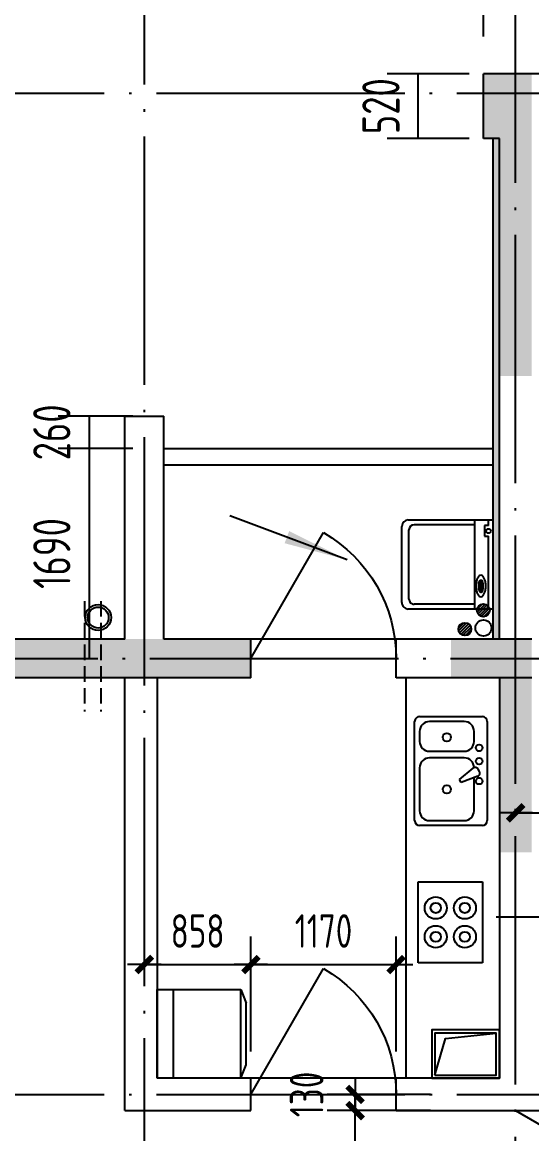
# Model space of a CAD drawing. Extents: x -726032 to 135930, y -151624 to 587044.
# Drawn here: x -333153 to -329050, y 477007 to 485956 of the extents above; entities that cross this region are included whole.
import ezdxf
from ezdxf.enums import TextEntityAlignment as Align

# ---------------------------------------------------------------- set-up
doc = ezdxf.new("R2010")
doc.units = 0
doc.header["$LTSCALE"] = 1000
doc.header["$MEASUREMENT"] = 0
doc.linetypes.add('DASH', pattern=[0.35, 0.25, -0.1])
doc.linetypes.add('DOTE', pattern=[2.42, 2, -0.2, 0.02, -0.2])
doc.layers.get('0').update_dxf_attribs({"linetype": 'CONTINUOUS'})
doc.layers.get('DEFPOINTS').update_dxf_attribs({"color": 1, "linetype": 'CONTINUOUS'})
for name, color, linetype in [('COLUMN', 170, 'CONTINUOUS'), ('DOTE', 8, 'DOTE'), ('GROUND', 45, 'CONTINUOUS'), ('JIAJU', 252, 'CONTINUOUS'), ('LVTRY', 6, 'CONTINUOUS'), ('PUB_DIM', 245, 'CONTINUOUS'), ('ROOF', 4, 'CONTINUOUS'), ('TOTHER', 7, 'CONTINUOUS'), ('WALL', 255, 'CONTINUOUS'), ('WINDOW', 155, 'CONTINUOUS'), ('WINDOW_TEXT', 7, 'CONTINUOUS'), ('空调', 245, 'CONTINUOUS'), ('雨水管', 20, 'CONTINUOUS')]:
    doc.layers.add(name, color=color, linetype=linetype)
doc.styles.add('DIM_FONT', font='isocp.shx', dxfattribs={"width": 0.8})
doc.styles.add('SIMPLEX', font='SIMPLEX.SHX')
doc.dimstyles.new('DIMA', dxfattribs={"dimtxt": 300, "dimasz": 1, "dimexe": 250, "dimexo": 300, "dimgap": 150, "dimtad": 1, "dimdec": 0, "dimzin": 0, "dimdsep": 46, "dimtxsty": 'DIM_FONT', "dimcen": 0.09, "dimse1": 1, "dimclrt": 142, "dimadec": 0, "dimazin": 0, "dimtfac": 1, "dimtdec": 0, "dimtix": 1, "dimtmove": 2, "dimatfit": 3, "dimfxl": 1, "dimtolj": 1, "dimtzin": 0, "dimarcsym": 0})
doc.dimstyles.new('DIMB', dxfattribs={"dimtxt": 300, "dimasz": 1, "dimexe": 250, "dimexo": 300, "dimgap": 150, "dimtad": 1, "dimdec": 0, "dimzin": 0, "dimdsep": 46, "dimtxsty": 'DIM_FONT', "dimcen": 0.09, "dimse2": 1, "dimclrt": 142, "dimadec": 0, "dimazin": 0, "dimtfac": 1, "dimtdec": 0, "dimtix": 1, "dimtmove": 2, "dimatfit": 3, "dimfxl": 1, "dimtolj": 1, "dimtzin": 0, "dimarcsym": 0})
doc.dimstyles.new('DIMN', dxfattribs={"dimtxt": 300, "dimasz": 1, "dimexe": 250, "dimexo": 300, "dimgap": 150, "dimtad": 1, "dimdec": 0, "dimzin": 0, "dimdsep": 46, "dimtxsty": 'DIM_FONT', "dimcen": 0.09, "dimclrt": 142, "dimadec": 0, "dimazin": 0, "dimtfac": 1, "dimtdec": 0, "dimtix": 1, "dimtmove": 2, "dimatfit": 3, "dimfxl": 1, "dimtolj": 1, "dimtzin": 0, "dimarcsym": 0})

# ---------------------------------------------------------------- blocks, each defined once
blk = doc.blocks.new('_DIMX')
blk.add_line((-150, 0), (150, 0))
at = {"const_width": 50}
blk.add_lwpolyline([(-70, -70), (70, 70)], dxfattribs=at)
blk = doc.blocks.new('*D1875')
at = {"layer": 'DEFPOINTS', "color": 0, "transparency": 16777216}
for p in [(-328139.9, 479591.3), (-329179.9, 478884), (-328139.9, 478884)]:
    blk.add_point(p, dxfattribs=at)
at = {"layer": 'PUB_DIM', "color": 0, "lineweight": -2, "transparency": 16777216}
for p, q in [((-328139.9, 479154), (-328139.9, 479816.3)), ((-329179, 479591.3), (-328140.8, 479591.3))]:
    blk.add_line(p, q, dxfattribs=at)
at = {"layer": 'PUB_DIM', "color": 0, "lineweight": -2, "transparency": 16777216, "xscale": 0.9, "yscale": 0.9, "zscale": 0.9, "rotation": 180}
blk.add_blockref('_DIMX', (-329179.9, 479591.3), dxfattribs=at)
at = {"layer": 'PUB_DIM', "color": 0, "lineweight": -2, "transparency": 16777216, "xscale": 0.9, "yscale": 0.9, "zscale": 0.9}
blk.add_blockref('_DIMX', (-328139.9, 479591.3), dxfattribs=at)
at = {"layer": 'PUB_DIM', "color": 142, "transparency": 16777216, "insert": (-328659.9, 479861.3), "char_height": 270, "attachment_point": 5, "style": 'DIM_FONT'}
blk.add_mtext('\\A1;1040', dxfattribs=at)
blk = doc.blocks.new('_DBLK')
blk.add_line((-0.5, 0), (0, -0.866))
blk.add_arc((-0.5, 0), 1, 300, 0)
at = {"layer": 'WINDOW_TEXT', "style": 'SIMPLEX', "flags": 9}
blk.add_attdef('A', text='', height=1, dxfattribs=at).set_placement((0, 1.5), align=Align.MIDDLE)
blk = doc.blocks.new('*D1876')
at = {"layer": 'DEFPOINTS', "color": 0, "transparency": 16777216}
for p in [(-330141.8, 478369.9), (-331311.8, 477400.4), (-330141.8, 477400.4)]:
    blk.add_point(p, dxfattribs=at)
at = {"layer": 'PUB_DIM', "color": 0, "lineweight": -2, "transparency": 16777216}
for p, q in [((-330141.8, 477670.4), (-330141.8, 478594.9)), ((-331310.9, 478369.9), (-330142.7, 478369.9))]:
    blk.add_line(p, q, dxfattribs=at)
at = {"layer": 'PUB_DIM', "color": 0, "lineweight": -2, "transparency": 16777216, "xscale": 0.9, "yscale": 0.9, "zscale": 0.9, "rotation": 180}
blk.add_blockref('_DIMX', (-331311.8, 478369.9), dxfattribs=at)
at = {"layer": 'PUB_DIM', "color": 0, "lineweight": -2, "transparency": 16777216, "xscale": 0.9, "yscale": 0.9, "zscale": 0.9}
blk.add_blockref('_DIMX', (-330141.8, 478369.9), dxfattribs=at)
at = {"layer": 'PUB_DIM', "color": 142, "transparency": 16777216, "insert": (-330726.8, 478639.9), "char_height": 270, "attachment_point": 5, "style": 'DIM_FONT'}
blk.add_mtext('\\A1;1170', dxfattribs=at)
blk = doc.blocks.new('*D1877')
at = {"layer": 'DEFPOINTS', "color": 0, "transparency": 16777216}
for p in [(-331311.8, 478369.9), (-332169.8, 477400.4), (-331311.8, 477400.4)]:
    blk.add_point(p, dxfattribs=at)
at = {"layer": 'PUB_DIM', "color": 0, "lineweight": -2, "transparency": 16777216}
for p, q in [((-331311.8, 477670.4), (-331311.8, 478594.9)), ((-332168.9, 478369.9), (-331312.7, 478369.9))]:
    blk.add_line(p, q, dxfattribs=at)
at = {"layer": 'PUB_DIM', "color": 0, "lineweight": -2, "transparency": 16777216, "xscale": 0.9, "yscale": 0.9, "zscale": 0.9, "rotation": 180}
blk.add_blockref('_DIMX', (-332169.8, 478369.9), dxfattribs=at)
at = {"layer": 'PUB_DIM', "color": 0, "lineweight": -2, "transparency": 16777216, "xscale": 0.9, "yscale": 0.9, "zscale": 0.9}
blk.add_blockref('_DIMX', (-331311.8, 478369.9), dxfattribs=at)
at = {"layer": 'PUB_DIM', "color": 142, "transparency": 16777216, "insert": (-331740.8, 478639.9), "char_height": 270, "attachment_point": 5, "style": 'DIM_FONT'}
blk.add_mtext('\\A1;858', dxfattribs=at)
blk = doc.blocks.new('A$C593B1C2D')
at = {"layer": 'JIAJU'}
for p, q in [((0, 550), (0, 32.5)), ((550, 550), (0, 550)), ((550, 32.5), (550, 550)), ((550, 450), (0, 450)), ((0, 32.5), (84.2, 0)), ((550, 32.5), (0, 32.5)), ((465.8, 0), (84.2, 0)), ((550, 32.5), (465.8, 0))]:
    blk.add_line(p, q, dxfattribs=at)
blk = doc.blocks.new('A$C52343C9C')
at = {"layer": 'JIAJU', "rotation": 2.050917305024764e-05}
blk.add_blockref('A$C593B1C2D', (0, 0), dxfattribs=at)
blk = doc.blocks.new('A$C47CE1419')
at = {"layer": 'JIAJU', "xscale": -1, "rotation": 90}
blk.add_blockref('A$C52343C9C', (550, 550), dxfattribs=at)
blk = doc.blocks.new('*D1878')
at = {"layer": 'DEFPOINTS', "color": 0, "transparency": 16777216}
for p in [(-330472.6, 477324), (-329596, 477324), (-329596, 477194)]:
    blk.add_point(p, dxfattribs=at)
at = {"layer": 'PUB_DIM', "color": 0, "lineweight": -2, "transparency": 16777216}
for p, q in [((-329866, 477324), (-330697.6, 477324)), ((-330472.6, 477324.9), (-330472.6, 477325.8)), ((-330472.6, 477194), (-330472.6, 477324)), ((-330472.6, 477193.1), (-330472.6, 477192.2))]:
    blk.add_line(p, q, dxfattribs=at)
at = {"layer": 'PUB_DIM', "color": 0, "lineweight": -2, "transparency": 16777216, "xscale": 0.9, "yscale": 0.9, "zscale": 0.9}
for p, rotation in [((-330472.6, 477324), 270), ((-330472.6, 477194), 90)]:
    blk.add_blockref('_DIMX', p, dxfattribs=dict(at, rotation=rotation))
at = {"layer": 'PUB_DIM', "color": 142, "transparency": 16777216, "insert": (-330862.7, 477324), "char_height": 270, "attachment_point": 5, "rotation": 90, "style": 'DIM_FONT'}
blk.add_mtext('\\A1;130', dxfattribs=at)
blk = doc.blocks.new('M_E21')
for p, q in [((-250.1, 0), (250.1, 0)), ((-250.1, -400.1), (-250.1, 0)), ((250.1, 0), (250.1, -400.1)), ((250.1, -400.1), (-250.1, -400.1))]:
    blk.add_line(p, q)
at = {"layer": 'TOTHER', "linetype": 'Continuous'}
for centre, radius in [((-89.3, -109.8), 68.5), ((89.3, -109.8), 68.5), ((-89.3, -109.8), 31.6), ((89.3, -109.8), 31.6), ((-89.3, -290.2), 68.5), ((-89.3, -290.2), 31.6), ((89.3, -290.2), 68.5), ((89.3, -290.2), 31.6)]:
    blk.add_circle(centre, radius, dxfattribs=at)
at = {"width": 0.8, "flags": 9}
for tag in ['XSIZE', 'YSIZE']:
    blk.add_attdef(tag, (0, 0), '', height=0.5, dxfattribs=at)
blk = doc.blocks.new('M_E29JIV')
at = {"color": 0, "linetype": 'ByBlock'}
for p, q in [((0, -306.8), (0, 306.8)), ((30.7, 337.5), (419.3, 337.5)), ((358, 306.8), (143.2, 306.8)), ((450, 306.8), (450, -306.8)), ((81.8, 245.5), (81.8, 40)), ((419.3, -20.5), (419.3, 245.5)), ((58.9, 31.4), (162.5, 70.2)), ((162.5, 70.2), (172.8, 52.5)), ((48.4, 2), (56.6, -12.3)), ((172.8, 52.5), (87.3, -17.8)), ((143.2, -81.8), (358, -81.8)), ((358, -122.7), (143.2, -122.7)), ((81.8, -184.1), (81.8, -245.5)), ((419.3, -245.5), (419.3, -184.1)), ((419.3, -337.5), (30.7, -337.5)), ((143.2, -306.8), (358, -306.8))]:
    blk.add_line(p, q, dxfattribs=at)
for centre, radius in [((250.6, 112.5), 25.6), ((51.1, 61.4), 20.5), ((51.1, -61.4), 20.5), ((51.1, -143.2), 20.5), ((250.6, -209.7), 25.6)]:
    blk.add_circle(centre, radius, dxfattribs=at)
for centre, radius, start, end in [((30.7, 306.8), 30.7, 90, 180), ((143.2, 245.5), 61.4, 90, 180), ((358, 245.5), 61.4, 0, 90), ((419.3, 306.8), 30.7, 0, 90), ((66.1, 12.3), 20.5, 110.53768, 210), ((74.3, -2), 20.5, 210, 309.46232), ((143.2, -20.5), 61.4, 180, 270), ((358, -20.5), 61.4, 270, 0), ((143.2, -184.1), 61.4, 90, 180), ((358, -184.1), 61.4, 0, 90), ((143.2, -245.5), 61.4, 180, 270), ((358, -245.5), 61.4, 270, 0), ((30.7, -306.8), 30.7, 180, 270), ((419.3, -306.8), 30.7, 270, 0)]:
    blk.add_arc(centre, radius, start, end, dxfattribs=at)
at = {"style": 'DIM_FONT', "width": 0.8, "flags": 9}
for tag in ['XSIZE', 'YSIZE']:
    blk.add_attdef(tag, (0, 0), '', height=0.5, dxfattribs=at)
blk = doc.blocks.new('*D1885')
at = {"layer": 'DEFPOINTS', "color": 0, "transparency": 16777216}
for p in [(-330472.6, 477194), (-329596, 477194), (-329596, 475894)]:
    blk.add_point(p, dxfattribs=at)
at = {"layer": 'PUB_DIM', "color": 0, "lineweight": -2, "transparency": 16777216}
for p, q in [((-329866, 477194), (-330697.6, 477194)), ((-330472.6, 475894.9), (-330472.6, 477193.1))]:
    blk.add_line(p, q, dxfattribs=at)
at = {"layer": 'PUB_DIM', "color": 0, "lineweight": -2, "transparency": 16777216, "xscale": 0.9, "yscale": 0.9, "zscale": 0.9}
for p, rotation in [((-330472.6, 477194), 90), ((-330472.6, 475894), 270)]:
    blk.add_blockref('_DIMX', p, dxfattribs=dict(at, rotation=rotation))
at = {"layer": 'PUB_DIM', "color": 142, "transparency": 16777216, "insert": (-330742.6, 476544), "char_height": 270, "attachment_point": 5, "rotation": 90, "style": 'DIM_FONT'}
blk.add_mtext('\\A1;1300', dxfattribs=at)
blk = doc.blocks.new('*D3622')
at = {"layer": 'DEFPOINTS', "color": 0, "transparency": 16777216}
for p in [(-331962.5, 482524), (-332614.8, 480834), (-331962.5, 480834)]:
    blk.add_point(p, dxfattribs=at)
at = {"layer": 'PUB_DIM', "color": 0, "lineweight": -2, "transparency": 16777216}
for p, q in [((-332262.5, 482524), (-332864.8, 482524)), ((-332614.8, 482523), (-332614.8, 480835))]:
    blk.add_line(p, q, dxfattribs=at)
at = {"layer": 'PUB_DIM', "color": 0, "transparency": 16777216}
for points in [[(-332615, 482523), (-332614.7, 482523), (-332614.8, 482524)], [(-332615, 480835), (-332614.7, 480835), (-332614.8, 480834)]]:
    blk.add_solid(points, dxfattribs=at)
at = {"layer": 'PUB_DIM', "color": 142, "transparency": 16777216, "insert": (-332914.8, 481679), "char_height": 300, "attachment_point": 5, "rotation": 90, "style": 'DIM_FONT'}
blk.add_mtext('\\A1;1690', dxfattribs=at)
blk = doc.blocks.new('*D705')
at = {"layer": 'DEFPOINTS', "color": 0, "transparency": 16777216}
for p in [(-329179.9, 486734.7), (-329439.9, 485540), (-329179.9, 485540)]:
    blk.add_point(p, dxfattribs=at)
at = {"layer": 'PUB_DIM', "color": 0, "lineweight": -2, "transparency": 16777216}
for p, q in [((-329439.9, 485840), (-329439.9, 486984.7)), ((-329179.9, 485840), (-329179.9, 486984.7)), ((-329440.9, 486734.7), (-329441.9, 486734.7)), ((-329439.9, 486734.7), (-329179.9, 486734.7)), ((-329178.9, 486734.7), (-329177.9, 486734.7))]:
    blk.add_line(p, q, dxfattribs=at)
at = {"layer": 'PUB_DIM', "color": 0, "transparency": 16777216}
for points in [[(-329440.9, 486734.9), (-329440.9, 486734.5), (-329439.9, 486734.7)], [(-329178.9, 486734.9), (-329178.9, 486734.5), (-329179.9, 486734.7)]]:
    blk.add_solid(points, dxfattribs=at)
at = {"layer": 'PUB_DIM', "color": 142, "transparency": 16777216, "insert": (-329263.9, 487249.3), "char_height": 300, "attachment_point": 5, "style": 'DIM_FONT'}
blk.add_mtext('\\A1;260', dxfattribs=at)
blk = doc.blocks.new('*D706')
at = {"layer": 'DEFPOINTS', "color": 0, "transparency": 16777216}
for p in [(-329964.5, 485540), (-329254.1, 485540), (-329254.1, 485020)]:
    blk.add_point(p, dxfattribs=at)
at = {"layer": 'PUB_DIM', "color": 0, "lineweight": -2, "transparency": 16777216}
for p, q in [((-329554.1, 485540), (-330214.5, 485540)), ((-329964.5, 485541), (-329964.5, 485542)), ((-329964.5, 485020), (-329964.5, 485540)), ((-329554.1, 485020), (-330214.5, 485020)), ((-329964.5, 485019), (-329964.5, 485018))]:
    blk.add_line(p, q, dxfattribs=at)
at = {"layer": 'PUB_DIM', "color": 0, "transparency": 16777216}
for points in [[(-329964.7, 485541), (-329964.3, 485541), (-329964.5, 485540)], [(-329964.7, 485019), (-329964.3, 485019), (-329964.5, 485020)]]:
    blk.add_solid(points, dxfattribs=at)
at = {"layer": 'PUB_DIM', "color": 142, "transparency": 16777216, "insert": (-330264.5, 485280), "char_height": 300, "attachment_point": 5, "rotation": 90, "style": 'DIM_FONT'}
blk.add_mtext('\\A1;520', dxfattribs=at)
blk = doc.blocks.new('M_E20')
for p, q in [((345, 0), (-345, 0)), ((-302.4, -35.8), (-345, -35.8)), ((-302.4, -35), (-302.4, -65.6)), ((-302.4, -65.6), (-219.3, -65.6)), ((-219.3, -65.6), (-219.3, -35)), ((345, -35.8), (-219.3, -35.8)), ((-307.3, -144.3), (-307.3, -611)), ((123, -86.9), (123.1, -98.6)), ((133.5, -96.3), (133.5, -112.9)), ((198.1, -96.3), (133.5, -96.3)), ((133.5, -112.9), (198.1, -112.9)), ((198.1, -112.9), (198.1, -96.3)), ((214.8, -88), (214.8, -98.5)), ((307.3, -144.3), (307.3, -611)), ((267.3, -651), (-267.3, -651))]:
    blk.add_line(p, q)
blk.add_lwpolyline([(83.3, -94.4, 0.185158), (88.2, -107.2, 0.102042), (107.7, -121.5, 0.060862), (132.7, -129.5, 0.047173), (166.5, -132.7, 0.047173), (200.2, -129.5, 0.060862), (225.3, -121.5, 0.102042), (244.7, -107.2, 0.185158), (249.6, -94.4, 0.185158), (244.7, -81.7, 0.102042), (225.3, -67.3, 0.060862), (200.2, -59.3, 0.047173), (166.5, -56.1, 0.047173), (132.7, -59.3, 0.060862), (107.7, -67.3, 0.102042), (88.2, -81.7, 0.185158)], format="xyb", close=True)
for points in [[(214.8, -88, 0.259034), (212.9, -84.6, 0.076276), (201.4, -79.7, 0.036515), (187.8, -77.2, 0.026615), (169, -76.2, 0.026615), (150.1, -77.2, 0.036515), (136.6, -79.7, 0.076276), (125, -84.6, 0.259034), (123.1, -88, 0.078462), (123.3, -89.3, 0.056762)], [(214.8, -98.5, 0.259034), (212.9, -95.1, 0.076276), (201.4, -90.2, 0.036515), (187.8, -87.7, 0.026615), (169, -86.7, 0.026615), (150.1, -87.7, 0.036515), (136.6, -90.2, 0.076276), (125, -95.1, 0.259034), (123.1, -98.5, 0.259034), (125, -102, 0.056762), (133.5, -106, 0.036515)], [(198.1, -107.7, 0.008736), (201.4, -106.9, 0.076276), (212.9, -102, 0.259034), (214.8, -98.5, 0.259034)]]:
    blk.add_lwpolyline(points, format="xyb")
blk.add_circle((-258.7, -35), 17.5)
for centre, start, end in [((-267.3, -611), 180, 270), ((267.3, -611), 270, 0)]:
    blk.add_arc(centre, 40, start, end)
at = {"layer": 'TOTHER', "linetype": 'Continuous'}
for p, q in [((-345, -655.8), (-345, 0)), ((345, 0), (345, -655.8)), ((-345, -144.7), (345, -144.7)), ((295, -705.8), (-295, -705.8))]:
    blk.add_line(p, q, dxfattribs=at)
for centre, start, end in [((-295, -655.8), 180, 270), ((295, -655.8), 270, 0)]:
    blk.add_arc(centre, 50, start, end, dxfattribs=at)
at = {"width": 0.8, "flags": 9}
for tag in ['XSIZE', 'YSIZE']:
    blk.add_attdef(tag, (0, 0), '', height=0.5, dxfattribs=at)
blk = doc.blocks.new('*D708')
at = {"layer": 'DEFPOINTS', "color": 0, "transparency": 16777216}
for p in [(-331962.5, 482784), (-332614.8, 482524), (-331962.5, 482524)]:
    blk.add_point(p, dxfattribs=at)
at = {"layer": 'PUB_DIM', "color": 0, "lineweight": -2, "transparency": 16777216}
for p, q in [((-332262.5, 482784), (-332864.8, 482784)), ((-332614.8, 482785), (-332614.8, 482786)), ((-332614.8, 482784), (-332614.8, 482524)), ((-332262.5, 482524), (-332864.8, 482524)), ((-332614.8, 482523), (-332614.8, 482522))]:
    blk.add_line(p, q, dxfattribs=at)
at = {"layer": 'PUB_DIM', "color": 0, "transparency": 16777216}
for points in [[(-332615, 482785), (-332614.7, 482785), (-332614.8, 482784)], [(-332615, 482523), (-332614.7, 482523), (-332614.8, 482524)]]:
    blk.add_solid(points, dxfattribs=at)
at = {"layer": 'PUB_DIM', "color": 142, "transparency": 16777216, "insert": (-332914.9, 482654), "char_height": 300, "attachment_point": 5, "rotation": 90, "style": 'DIM_FONT'}
blk.add_mtext('\\A1;260', dxfattribs=at)
blk = doc.blocks.new('_ARROW')
blk.add_solid([(0, 0), (-1, 0.1), (-1, -0.1)])

msp = doc.modelspace()

# ---------------------------------------------------------------- hatches: boundary and pattern name
at = {"layer": 'ROOF'}
h = msp.add_hatch(dxfattribs=at)
h.set_pattern_fill('DOTS', color=256, scale=390, style=0)
h.set_pattern_definition([(0, (-342659.97, 72015.827), (12.1875, 24.375), [0, -24.375])])
h.paths.add_polyline_path([(-329361.9, 480990), (-329309.9, 480990), (-329309.9, 485020), (-329361.9, 485020)])
at = {"layer": '雨水管'}
h = msp.add_hatch(dxfattribs=at)
h.set_pattern_fill('ANSI31', color=256, scale=130, style=0)
h.set_pattern_definition([(45, (-850196.083, 823253.283), (-11.4904852, 11.4904852), [])])
h.paths.add_polyline_path([(-329492.3, 481221.5, 1), (-329388.3, 481221.5, 1)])
h = msp.add_hatch(dxfattribs=at)
h.set_pattern_fill('ANSI31', color=256, scale=130, style=0)
h.set_pattern_definition([(45, (-850344.395, 823101.326), (-11.4904852, 11.4904852), [])])
h.paths.add_polyline_path([(-329640.6, 481069.6, 1), (-329536.6, 481069.6, 1)])

# ---------------------------------------------------------------- linework, layer by layer
at = {"layer": 'COLUMN'}
for points in [[(-329439.9, 485540), (-329439.9, 485020), (-329049.9, 485540), (-329309.9, 485020)], [(-329309.9, 485020), (-329309.9, 483109), (-329049.9, 485540), (-329049.9, 483109)], [(-333599.9, 480990), (-333599.9, 480678), (-331311.9, 480990), (-331311.9, 480678)], [(-329699.9, 480990), (-329699.9, 480678), (-329049.9, 480990), (-329309.9, 480678)], [(-329309.9, 480678), (-329309.9, 479274), (-329049.9, 480990), (-329049.9, 479274)]]:
    msp.add_solid(points, dxfattribs=at)
at = {"layer": 'DOTE'}
for p, q in [((-332169.9, 487455.9), (-332169.9, 459611.9)), ((-329179.9, 474984), (-329179.9, 487455.9)), ((-385312.2, 485384), (-315680.4, 485384)), ((-385364.2, 480834), (-315680.4, 480834)), ((-329335.9, 478754), (-325643.9, 478754)), ((-385312.2, 477324), (-315680.4, 477324))]:
    msp.add_line(p, q, dxfattribs=at)
at = {"layer": 'GROUND'}
for p, q in [((-330141.9, 480990), (-331311.9, 480990)), ((-330141.9, 477454), (-331311.9, 477454))]:
    msp.add_line(p, q, dxfattribs=at)
at = {"layer": 'LVTRY'}
msp.add_line((-330063.9, 480678), (-330063.9, 477454), dxfattribs=at)
for points in [[(-329855.9, 477454), (-329309.9, 477454), (-329309.9, 477844), (-329855.9, 477844)], [(-329829.9, 477480), (-329335.9, 477480), (-329335.9, 477818), (-329829.9, 477818)]]:
    msp.add_lwpolyline(points, close=True, dxfattribs=at)
msp.add_lwpolyline([(-329829.9, 477480), (-329745.3, 477774.5), (-329335.9, 477818)], dxfattribs=at)
at = {"layer": 'ROOF'}
for p, q in [((-329361.9, 480990), (-329361.9, 485020)), ((-332013.9, 482524), (-329361.9, 482524)), ((-332013.9, 482394), (-329361.9, 482394))]:
    msp.add_line(p, q, dxfattribs=at)
at = {"layer": 'WALL'}
for p, q in [((-329439.9, 485020), (-329439.9, 485540)), ((-328269.9, 485540), (-329439.9, 485540)), ((-329309.9, 485020), (-329439.9, 485020)), ((-329309.9, 480990), (-329309.9, 485020)), ((-332325.9, 482784), (-332013.9, 482784)), ((-332325.9, 480990), (-332325.9, 482784)), ((-332013.9, 480990), (-332013.9, 482784)), ((-332325.9, 480990), (-333599.9, 480990)), ((-331311.9, 480990), (-332013.9, 480990)), ((-331311.9, 480678), (-331311.9, 480990)), ((-330141.9, 480678), (-330141.9, 480990)), ((-329049.9, 480990), (-330141.9, 480990)), ((-331311.9, 480678), (-333599.9, 480678)), ((-332325.9, 477194), (-332325.9, 480678)), ((-332065.9, 480678), (-332065.9, 477454)), ((-329049.9, 480678), (-330141.9, 480678)), ((-329309.9, 480678), (-329309.9, 477454)), ((-331311.9, 477454), (-332065.9, 477454)), ((-331311.9, 477194), (-331311.9, 477454)), ((-330141.9, 477194), (-330141.9, 477454)), ((-329309.9, 477454), (-330141.9, 477454)), ((-332325.9, 477194), (-331311.9, 477194)), ((-330141.9, 477194), (-328061.9, 477194))]:
    msp.add_line(p, q, dxfattribs=at)
at = {"layer": '空调', "linetype": 'DASH', "ltscale": 0.5}
for p, q in [((-332650.9, 481295.8), (-332650.9, 480406.4)), ((-332520.9, 481295.8), (-332520.9, 480406.4))]:
    msp.add_line(p, q, dxfattribs=at)
at = {"layer": '雨水管'}
msp.add_lwpolyline([(-330535.1, 481627.6), (-331480.5, 481982.7)], dxfattribs=at)
for centre, radius in [((-332541.6, 481163.4), 104), ((-329440.3, 481221.5), 52), ((-332541.6, 481163.4), 84.5), ((-329588.6, 481069.6), 52), ((-329439.2, 481079.3), 65)]:
    msp.add_circle(centre, radius, dxfattribs=at)

# ---------------------------------------------------------------- block references
at = {"layer": 'LVTRY'}
for name, p, xscale, yscale, zscale, rotation in [('M_E20', (-329361.9, 481590.6), 1.039999999993597, 1.039999999993597, 1.039999999993597, 270), ('M_E29JIV', (-329407.9, 479927.2), 1.299999999999272, 1.299999999999272, 1.299999999999272, 180), ('M_E21', (-329445.7, 478709.5), 1.30000000000291, 1.30000000000291, 1.30000000000291, 270)]:
    msp.add_blockref(name, p, dxfattribs=dict(at, xscale=xscale, yscale=yscale, zscale=zscale, rotation=rotation))
at = {"layer": 'LVTRY', "xscale": 1.299999999999272, "yscale": 1.299999999999272, "zscale": 1.299999999999272}
msp.add_blockref('A$C47CE1419', (-332065.9, 477454), dxfattribs=at)
at = {"layer": 'WINDOW'}
for p, xscale, yscale, zscale, rotation in [((-330726.9, 480834), -1170, 1170, 1170, 180), ((-330726.9, 477324), -1170, 1170, 1170, 180), ((-329179.9, 476544), 1300, -1300, 1300, 270)]:
    msp.add_blockref('_DBLK', p, dxfattribs=dict(at, xscale=xscale, yscale=yscale, zscale=zscale, rotation=rotation))
at = {"layer": '雨水管', "xscale": 519.9999999999982, "yscale": 519.9999999999982, "zscale": 519.9999999999982, "rotation": 339.4141290930005}
msp.add_blockref('_ARROW', (-330535.1, 481627.6), dxfattribs=at)

# ---------------------------------------------------------------- dimensions: what is measured, and where the dimension line sits
at = {"layer": 'PUB_DIM'}
dim = msp.add_linear_dim(base=(-329179.9, 486734.7), p1=(-329439.9, 485540), p2=(-329179.9, 485540), angle=180, dimstyle='DIMN', dxfattribs=at)
dim.commit()
dim.dimension.update_dxf_attribs({"geometry": '*D705', "text_midpoint": (-329263.9, 487249.3), "dimtype": 160})
for base, p1, p2, angle, dimstyle, picture, middle in [((-329964.5, 485540), (-329254.1, 485020), (-329254.1, 485540), 270, 'DIMN', '*D706', (-330264.5, 485280)), ((-332614.8, 482524), (-331962.5, 482784), (-331962.5, 482524), 90, 'DIMN', '*D708', (-332914.9, 482654)), ((-332614.8, 480834), (-331962.5, 482524), (-331962.5, 480834), 90, 'DIMB', '*D3622', (-332914.8, 481679))]:
    dim = msp.add_linear_dim(base=base, p1=p1, p2=p2, angle=angle, dimstyle=dimstyle, dxfattribs=at)
    dim.commit()
    dim.dimension.update_dxf_attribs({"geometry": picture, "text_midpoint": middle})
for p1, p2, distance, picture, middle in [((-329179.9, 478884), (-328139.9, 478884), 707.3, '*D1875', (-328659.9, 479861.3)), ((-332169.8, 477400.4), (-331311.8, 477400.4), 969.4, '*D1877', (-331740.8, 478639.9)), ((-331311.8, 477400.4), (-330141.8, 477400.4), 969.4, '*D1876', (-330726.8, 478639.9)), ((-329596, 475894), (-329596, 477194), 876.7, '*D1885', (-330742.6, 476544))]:
    dim = msp.add_aligned_dim(p1=p1, p2=p2, distance=distance, dimstyle='DIMA', override={"dimscale": 0.9, "dimblk1": '_DIMX', "dimblk2": '_DIMX', "dimsah": 1}, dxfattribs=at)
    dim.commit()
    dim.dimension.update_dxf_attribs({"geometry": picture, "text_midpoint": middle})
dim = msp.add_linear_dim(base=(-330472.6, 477324), p1=(-329596, 477194), p2=(-329596, 477324), angle=90, dimstyle='DIMA', override={"dimscale": 0.9, "dimblk1": '_DIMX', "dimblk2": '_DIMX', "dimsah": 1}, dxfattribs=at)
dim.commit()
dim.dimension.update_dxf_attribs({"geometry": '*D1878', "text_midpoint": (-330862.7, 477324), "dimtype": 161})

doc.saveas('drawing.dxf')
